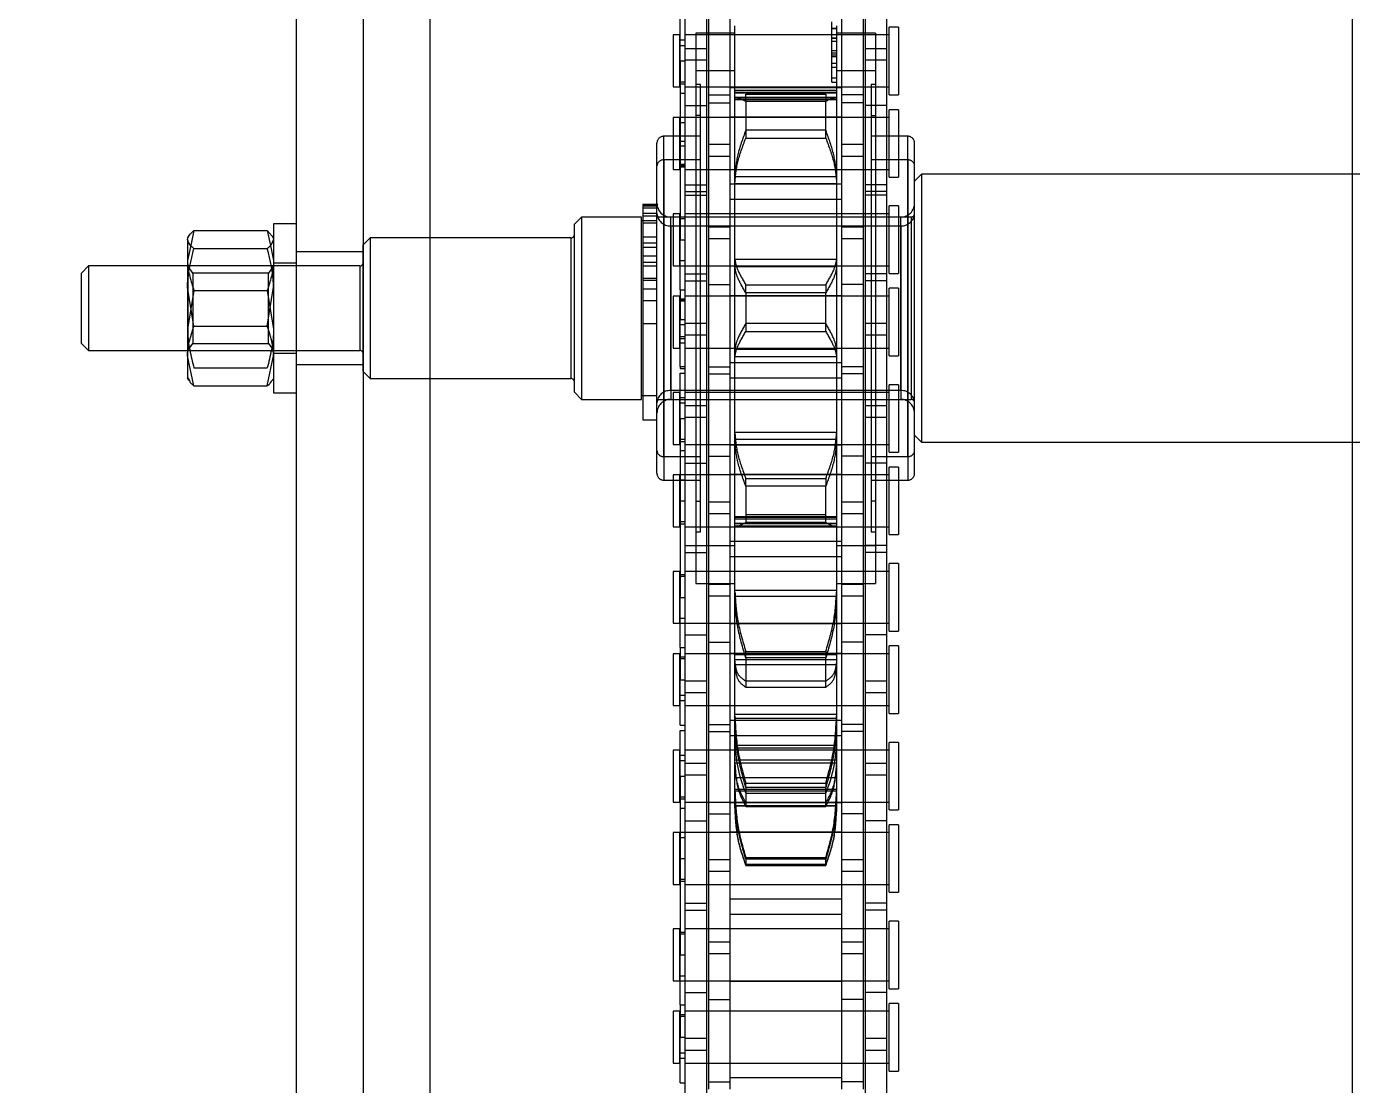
# Model space of a CAD drawing. Header units: metres. Extents: x 0 to 63075, y 0 to 44550.
# Drawn here: x 13938.2 to 14032.4, y 28544.3 to 28619.5 of the extents above; entities that cross this region are included whole.
import ezdxf

# ---------------------------------------------------------------- set-up
doc = ezdxf.new("R2010")
doc.units = ezdxf.units.M
doc.header["$LTSCALE"] = 75
doc.linetypes.add('HIDDEN2', pattern=[4.7625, 3.175, -1.5875])
for name, color, linetype in [('SDM', 7, 'Continuous'), ('SL1', 8, 'Continuous'), ('SL4', 4, 'Continuous'), ('ST1', 7, 'HIDDEN2')]:
    doc.layers.add(name, color=color, linetype=linetype)

# ---------------------------------------------------------------- blocks, each defined once
blk = doc.blocks.new('A$Ca548c4ee')
at = {"layer": 'SL1'}
for radius, start, end in [(1821.5, 111.633291, 68.366709), (1758, 110.233541, 69.766459), (1758, 110.234334, 69.765666), (1750, 110.330114, 69.669886)]:
    blk.add_arc((5942.121, 7584.469), radius, start, end, dxfattribs=at)
blk = doc.blocks.new('A$Ca53c419a')
at = {"layer": 'SL4'}
for p, q in [((4167.213, 511), (4166.713, 510.5)), ((4166.713, 510.5), (4166.713, 503.465)), ((4172.713, 510.5), (4166.713, 510.5)), ((4167.213, 511), (4172.213, 511)), ((4172.713, 510.5), (4172.213, 511)), ((4172.713, 503.465), (4172.713, 510.5)), ((4164.202, 503.018), (4166.325, 503.465)), ((4164.202, 503.018), (4164.202, 497.812)), ((4164.713, 503.465), (4164.588, 503.393)), ((4166.325, 503.465), (4164.713, 503.465)), ((4171.203, 503.465), (4166.325, 503.465)), ((4168.448, 503.018), (4171.203, 503.465)), ((4168.448, 503.018), (4168.448, 497.812)), ((4174.591, 503.465), (4171.203, 503.465)), ((4173.959, 503.018), (4173.959, 497.812)), ((4175.223, 503.018), (4174.176, 503.239)), ((4174.837, 503.393), (4174.713, 503.465)), ((4175.223, 503.018), (4175.223, 497.812)), ((4163.713, 497.365), (4163.713, 495.765)), ((4175.713, 497.365), (4163.713, 497.365)), ((4164.202, 497.812), (4166.325, 497.365)), ((4164.588, 497.437), (4164.713, 497.365)), ((4168.448, 497.812), (4171.203, 497.365)), ((4175.223, 497.812), (4174.176, 497.591)), ((4174.713, 497.365), (4174.837, 497.437)), ((4174.827, 497.457), (4175.223, 497.812)), ((4175.713, 495.765), (4175.713, 497.365)), ((4619.715, 495.765), (3669.713, 495.765)), ((3669.713, 486.24), (4459.475, 486.24)), ((3669.713, 420.765), (4338.528, 420.765)), ((4160.188, 420.765), (4160.188, 281.235)), ((4179.238, 281.235), (4179.238, 420.765))]:
    blk.add_line(p, q, dxfattribs=at)
for points, knots in [([(4164.202, 503.018), (4164.255, 503.088), (4164.383, 503.258), (4164.516, 503.306), (4164.593, 503.334)], [0, 0, 0, 0, 0.413936, 1, 1, 1, 1]), ([(4166.325, 503.465), (4166.375, 503.465), (4167.092, 503.458), (4167.795, 503.23), (4168.448, 503.018)], [0, 0, 0, 0, 0.070201, 1, 1, 1, 1]), ([(4171.203, 503.465), (4171.269, 503.465), (4172.199, 503.458), (4173.111, 503.23), (4173.959, 503.018)], [0, 0, 0, 0, 0.070201, 1, 1, 1, 1]), ([(4173.959, 503.018), (4174.012, 503.086), (4174.218, 503.348), (4174.432, 503.415), (4174.591, 503.465)], [0, 0, 0, 0, 0.257551, 1, 1, 1, 1]), ([(4174.591, 503.465), (4174.649, 503.458), (4174.863, 503.434), (4175.071, 503.194), (4175.223, 503.018)], [0, 0, 0, 0, 0.268634, 1, 1, 1, 1]), ([(4164.202, 497.812), (4164.255, 497.742), (4164.383, 497.572), (4164.516, 497.524), (4164.593, 497.496)], [0, 0, 0, 0, 0.413936, 1, 1, 1, 1]), ([(4166.325, 497.365), (4166.375, 497.365), (4167.092, 497.372), (4167.795, 497.6), (4168.448, 497.812)], [0, 0, 0, 0, 0.070201, 1, 1, 1, 1]), ([(4171.203, 497.365), (4171.269, 497.365), (4172.199, 497.372), (4173.111, 497.6), (4173.959, 497.812)], [0, 0, 0, 0, 0.070201, 1, 1, 1, 1]), ([(4173.959, 497.812), (4174.012, 497.744), (4174.218, 497.482), (4174.432, 497.415), (4174.591, 497.365)], [0, 0, 0, 0, 0.257551, 1, 1, 1, 1])]:
    blk.add_open_spline(points, degree=3, knots=knots, dxfattribs=at)
at = {"layer": 'ST1'}
for p, q in [((4164.593, 503.334), (4164.834, 503.465)), ((4165.466, 503.018), (4165.466, 497.812)), ((4166.713, 503.465), (4166.713, 503.44)), ((4166.713, 503.465), (4166.713, 491.25)), ((4172.713, 503.44), (4166.713, 503.44)), ((4166.713, 503.44), (4167.213, 503.089)), ((4172.213, 503.089), (4167.213, 503.089)), ((4167.213, 503.089), (4167.213, 497.715)), ((4170.977, 503.018), (4168.222, 503.465)), ((4170.977, 503.018), (4170.977, 497.812)), ((4172.213, 503.089), (4172.713, 503.44)), ((4172.213, 497.715), (4172.213, 503.089)), ((4172.713, 503.44), (4172.713, 503.465)), ((4172.713, 491.25), (4172.713, 503.465)), ((4174.176, 503.239), (4173.1, 503.465)), ((4166.513, 497.365), (4166.513, 495.765)), ((4167.213, 497.715), (4166.713, 497.365)), ((4167.213, 497.715), (4172.213, 497.715)), ((4170.977, 497.812), (4168.222, 497.365)), ((4172.713, 497.365), (4172.213, 497.715)), ((4172.913, 495.765), (4172.913, 497.365)), ((4174.176, 497.591), (4173.1, 497.365)), ((4165.713, 495.765), (4165.713, 491.003)), ((4173.713, 491.003), (4173.713, 495.765)), ((4669.713, 491.003), (3669.713, 491.003)), ((4165.213, 491), (4164.713, 490.5)), ((4174.713, 490.5), (4164.713, 490.5)), ((4164.713, 490.5), (4164.713, 476.25)), ((4165.213, 491), (4174.213, 491)), ((4172.671, 491.25), (4166.754, 491.25)), ((4174.713, 490.5), (4174.213, 491)), ((4174.713, 476.25), (4174.713, 490.5)), ((3669.713, 486.24), (4459.475, 486.24)), ((4163.738, 476), (4163.238, 475.5)), ((4176.188, 475.5), (4163.238, 475.5)), ((4163.238, 475.5), (4163.238, 471.245)), ((4163.738, 476), (4175.688, 476)), ((4174.676, 476.25), (4164.713, 476.25)), ((4176.188, 475.5), (4175.688, 476)), ((4176.188, 471.245), (4176.188, 475.5)), ((4177.074, 471.145), (4161.787, 471.145)), ((4161.787, 471.145), (4161.787, 470.145)), ((4163.238, 471.245), (4175.296, 471.245)), ((4163.513, 471.245), (4163.513, 470.145)), ((4163.513, 471.145), (4163.513, 470.145)), ((4168.62, 471.145), (4168.62, 470.145)), ((4170.257, 471.145), (4170.257, 470.145)), ((4171.082, 471.145), (4171.082, 470.145)), ((4171.716, 471.145), (4171.716, 470.145)), ((4171.84, 471.145), (4171.84, 470.145)), ((4172.711, 471.145), (4172.711, 470.145)), ((4172.989, 471.145), (4172.989, 470.145)), ((4173.416, 470.145), (4173.416, 471.145)), ((4174.044, 471.145), (4174.044, 470.145)), ((4174.355, 471.145), (4174.355, 470.145)), ((4174.787, 471.145), (4174.787, 470.145)), ((4175.296, 471.245), (4176.188, 471.245)), ((4175.744, 470.145), (4175.744, 471.145)), ((4175.913, 470.145), (4175.913, 471.245)), ((4175.913, 470.145), (4175.913, 471.145)), ((4176.271, 471.145), (4176.271, 470.145)), ((4176.46, 471.145), (4176.46, 470.145)), ((4176.463, 471.145), (4176.463, 470.145)), ((4176.849, 471.145), (4176.849, 470.145)), ((4176.983, 471.145), (4176.983, 470.145)), ((4177.042, 470.145), (4177.042, 471.145)), ((4177.074, 470.145), (4177.074, 471.145)), ((4157.986, 470.145), (4179.825, 470.145)), ((4163.238, 470.145), (4163.238, 452.105)), ((4176.188, 452.105), (4176.188, 470.145)), ((4179.825, 470.145), (4181.439, 470.145)), ((4119.772, 469), (4116.082, 469)), ((4116.082, 469), (4116.082, 468.526)), ((4119.772, 468.526), (4119.772, 469)), ((4125.62, 469), (4121.93, 469)), ((4121.93, 469), (4121.93, 468.526)), ((4125.62, 468.526), (4125.62, 469)), ((4132.472, 469), (4128.782, 469)), ((4128.782, 469), (4128.782, 468.526)), ((4132.472, 468.526), (4132.472, 469)), ((4138.32, 469), (4134.63, 469)), ((4134.63, 469), (4134.63, 468.526)), ((4138.32, 468.526), (4138.32, 469)), ((4145.172, 469), (4141.482, 469)), ((4141.482, 469), (4141.482, 468.526)), ((4145.172, 468.526), (4145.172, 469)), ((4151.02, 469), (4147.33, 469)), ((4147.33, 469), (4147.33, 468.526)), ((4151.02, 468.526), (4151.02, 469)), ((4157.872, 469), (4154.182, 469)), ((4154.182, 469), (4154.182, 468.526)), ((4180.247, 469.656), (4157.498, 469.656)), ((4157.498, 469.656), (4157.498, 467.056)), ((4157.872, 468.526), (4157.872, 469)), ((4159.178, 469.656), (4159.178, 467.056)), ((4159.178, 469.656), (4181.927, 469.656)), ((4163.72, 469), (4160.03, 469)), ((4160.03, 469), (4160.03, 468.526)), ((4163.238, 469.168), (4163.238, 452.832)), ((4175.561, 469.168), (4163.243, 469.168)), ((4163.72, 468.526), (4163.72, 469)), ((4163.864, 452.832), (4163.864, 469.168)), ((4163.864, 469.168), (4176.182, 469.168)), ((4166.884, 469), (4166.882, 469)), ((4166.882, 469), (4166.882, 468.526)), ((4170.572, 469), (4166.884, 469)), ((4170.572, 468.526), (4170.572, 469)), ((4176.42, 469), (4172.73, 469)), ((4172.73, 469), (4172.73, 468.526)), ((4175.561, 469.168), (4175.561, 452.832)), ((4176.188, 452.832), (4176.188, 469.168)), ((4176.42, 468.526), (4176.42, 469)), ((4179.569, 469), (4179.566, 469)), ((4179.566, 469), (4179.566, 468.526)), ((4183.256, 469), (4179.569, 469)), ((4180.247, 467.056), (4180.247, 469.656)), ((4181.928, 467.056), (4181.928, 469.656)), ((4183.256, 468.526), (4183.256, 469)), ((4189.12, 469), (4185.43, 469)), ((4185.43, 469), (4185.43, 468.526)), ((4189.12, 468.526), (4189.12, 469)), ((4116.995, 468.157), (4107.9, 468.157)), ((4114.696, 468.489), (4114.696, 468.157)), ((4114.696, 468.489), (4117.927, 468.489)), ((4116.082, 468.526), (4119.772, 468.526)), ((4116.082, 468.157), (4116.082, 466.637)), ((4116.082, 468.157), (4116.082, 453.659)), ((4116.451, 468.526), (4116.451, 468.157)), ((4116.82, 468.489), (4116.82, 468.157)), ((4117.855, 468.157), (4116.995, 468.157)), ((4116.995, 466.637), (4116.995, 468.157)), ((4126.95, 468.157), (4117.855, 468.157)), ((4117.855, 468.157), (4117.855, 466.637)), ((4117.927, 468.489), (4117.927, 468.157)), ((4120.223, 468.489), (4117.927, 468.489)), ((4119.403, 468.157), (4119.403, 468.526)), ((4119.546, 468.489), (4119.546, 468.157)), ((4119.772, 466.637), (4119.772, 468.157)), ((4119.772, 453.659), (4119.772, 468.157)), ((4120.223, 468.489), (4123.775, 468.489)), ((4120.223, 468.489), (4120.223, 468.157)), ((4121.102, 468.157), (4121.102, 466.637)), ((4121.93, 468.526), (4125.62, 468.526)), ((4121.93, 468.489), (4121.93, 466.637)), ((4121.93, 468.157), (4121.93, 453.659)), ((4122.299, 468.526), (4122.299, 468.157)), ((4123.775, 468.489), (4123.775, 468.157)), ((4136.475, 468.489), (4123.775, 468.489)), ((4125.251, 468.157), (4125.251, 468.526)), ((4125.394, 468.489), (4125.394, 468.157)), ((4125.62, 466.637), (4125.62, 468.157)), ((4125.62, 453.659), (4125.62, 468.157)), ((4126.95, 468.157), (4126.95, 466.637)), ((4133.3, 468.157), (4126.95, 468.157)), ((4127.452, 468.157), (4127.452, 466.637)), ((4128.782, 468.526), (4132.472, 468.526)), ((4128.782, 468.157), (4128.782, 466.637)), ((4128.782, 468.157), (4128.782, 453.659)), ((4129.008, 468.489), (4129.008, 468.157)), ((4129.151, 468.526), (4129.151, 468.157)), ((4130.627, 468.489), (4130.627, 468.157)), ((4132.103, 468.157), (4132.103, 468.526)), ((4132.472, 466.637), (4132.472, 468.489)), ((4132.472, 453.659), (4132.472, 468.157)), ((4133.3, 468.157), (4133.3, 466.637)), ((4142.395, 468.157), (4133.3, 468.157)), ((4134.179, 468.157), (4134.179, 468.489)), ((4134.63, 468.526), (4138.32, 468.526)), ((4134.63, 468.157), (4134.63, 466.637)), ((4134.63, 468.157), (4134.63, 453.659)), ((4134.856, 468.489), (4134.856, 468.157)), ((4134.999, 468.526), (4134.999, 468.157)), ((4136.475, 468.489), (4136.475, 468.157)), ((4136.475, 468.489), (4139.706, 468.489)), ((4136.547, 466.637), (4136.547, 468.157)), ((4137.407, 468.157), (4137.407, 466.637)), ((4137.582, 468.489), (4137.582, 468.157)), ((4137.951, 468.157), (4137.951, 468.526)), ((4138.32, 466.637), (4138.32, 468.157)), ((4138.32, 453.659), (4138.32, 468.157)), ((4139.706, 468.489), (4139.706, 468.157)), ((4140.096, 468.489), (4140.096, 468.157)), ((4140.096, 468.489), (4143.327, 468.489)), ((4141.482, 468.526), (4145.172, 468.526)), ((4141.482, 468.157), (4141.482, 466.637)), ((4141.482, 468.157), (4141.482, 453.659)), ((4141.851, 468.526), (4141.851, 468.157)), ((4142.22, 468.489), (4142.22, 468.157)), ((4143.255, 468.157), (4142.395, 468.157)), ((4142.395, 466.637), (4142.395, 468.157)), ((4152.35, 468.157), (4143.255, 468.157)), ((4143.255, 468.157), (4143.255, 466.637)), ((4143.327, 468.489), (4143.327, 468.157)), ((4145.623, 468.489), (4143.327, 468.489)), ((4144.803, 468.157), (4144.803, 468.526)), ((4144.946, 468.489), (4144.946, 468.157)), ((4145.172, 466.637), (4145.172, 468.157)), ((4145.172, 453.659), (4145.172, 468.157)), ((4145.623, 468.489), (4149.175, 468.489)), ((4145.623, 468.489), (4145.623, 468.157)), ((4146.502, 468.157), (4146.502, 466.637)), ((4147.33, 468.526), (4151.02, 468.526)), ((4147.33, 468.489), (4147.33, 466.637)), ((4147.33, 468.157), (4147.33, 453.659)), ((4147.699, 468.526), (4147.699, 468.157)), ((4149.175, 468.489), (4149.175, 468.157)), ((4161.875, 468.489), (4149.175, 468.489)), ((4150.651, 468.157), (4150.651, 468.526)), ((4150.794, 468.489), (4150.794, 468.157)), ((4151.02, 466.637), (4151.02, 468.157)), ((4151.02, 453.659), (4151.02, 468.157)), ((4152.35, 468.157), (4152.35, 466.637)), ((4158.7, 468.157), (4152.35, 468.157)), ((4152.852, 468.157), (4152.852, 466.637)), ((4154.182, 468.526), (4157.872, 468.526)), ((4154.182, 468.157), (4154.182, 466.637)), ((4154.182, 468.157), (4154.182, 453.659)), ((4154.408, 468.489), (4154.408, 468.157)), ((4154.551, 468.526), (4154.551, 468.157)), ((4156.027, 468.489), (4156.027, 468.157)), ((4157.503, 468.157), (4157.503, 468.526)), ((4157.872, 466.637), (4157.872, 468.489)), ((4157.872, 453.659), (4157.872, 468.157)), ((4158.7, 468.157), (4158.7, 466.637)), ((4167.795, 468.157), (4158.7, 468.157)), ((4159.579, 468.157), (4159.579, 468.489)), ((4160.03, 468.526), (4163.72, 468.526)), ((4160.03, 468.157), (4160.03, 466.637)), ((4160.03, 468.157), (4160.03, 453.659)), ((4160.256, 468.489), (4160.256, 468.157)), ((4160.399, 468.526), (4160.399, 468.157)), ((4161.875, 468.489), (4161.875, 468.157)), ((4161.875, 468.489), (4165.106, 468.489)), ((4161.947, 466.637), (4161.947, 468.157)), ((4162.807, 468.157), (4162.807, 466.637)), ((4162.982, 468.489), (4162.982, 468.157)), ((4163.351, 468.157), (4163.351, 468.526)), ((4163.72, 466.637), (4163.72, 468.157)), ((4163.72, 453.659), (4163.72, 468.157)), ((4165.106, 468.489), (4165.106, 468.157)), ((4165.427, 468.489), (4165.427, 468.157)), ((4165.572, 468.489), (4165.427, 468.489)), ((4165.572, 468.489), (4165.572, 468.157)), ((4165.572, 468.489), (4168.901, 468.489)), ((4166.882, 468.526), (4170.572, 468.526)), ((4166.882, 468.157), (4166.882, 466.637)), ((4166.882, 468.157), (4166.882, 453.659)), ((4167.251, 468.526), (4167.251, 468.157)), ((4167.549, 468.489), (4167.549, 468.157)), ((4167.693, 468.489), (4167.693, 468.157)), ((4168.655, 468.157), (4167.795, 468.157)), ((4167.795, 466.637), (4167.795, 468.157)), ((4168.553, 468.489), (4168.553, 468.157)), ((4177.75, 468.157), (4168.655, 468.157)), ((4168.655, 468.157), (4168.655, 466.637)), ((4168.901, 468.489), (4168.901, 468.157)), ((4171.023, 468.489), (4168.901, 468.489)), ((4170.203, 468.157), (4170.203, 468.526)), ((4170.3, 468.489), (4170.3, 468.157)), ((4170.387, 468.489), (4170.387, 468.157)), ((4170.572, 466.637), (4170.572, 468.157)), ((4170.572, 453.659), (4170.572, 468.157)), ((4171.023, 468.489), (4174.575, 468.489)), ((4171.023, 468.489), (4171.023, 468.157)), ((4171.653, 468.157), (4171.653, 466.637)), ((4172.143, 468.157), (4172.143, 466.637)), ((4172.73, 468.526), (4176.42, 468.526)), ((4172.73, 468.489), (4172.73, 466.637)), ((4172.73, 468.157), (4172.73, 453.659)), ((4173.099, 468.526), (4173.099, 468.157)), ((4174.575, 468.489), (4174.575, 468.157)), ((4187.275, 468.489), (4174.575, 468.489)), ((4176.051, 468.157), (4176.051, 468.526)), ((4176.194, 468.489), (4176.194, 468.157)), ((4176.42, 466.637), (4176.42, 468.157)), ((4176.42, 453.659), (4176.42, 468.157)), ((4177.75, 468.157), (4177.75, 466.637)), ((4184.1, 468.157), (4177.75, 468.157)), ((4177.995, 468.157), (4177.995, 466.637)), ((4178.485, 468.157), (4178.485, 466.637)), ((4179.566, 468.526), (4183.256, 468.526)), ((4179.566, 468.157), (4179.566, 466.637)), ((4179.566, 468.157), (4179.566, 453.659)), ((4179.751, 468.489), (4179.751, 468.157)), ((4179.838, 468.489), (4179.838, 468.157)), ((4179.935, 468.526), (4179.935, 468.157)), ((4181.237, 468.489), (4181.237, 468.157)), ((4181.585, 468.489), (4181.585, 468.157)), ((4182.887, 468.157), (4182.887, 468.526)), ((4183.256, 466.637), (4183.256, 468.489)), ((4183.256, 453.659), (4183.256, 468.157)), ((4184.1, 468.157), (4184.1, 466.637)), ((4193.195, 468.157), (4184.1, 468.157)), ((4184.963, 468.157), (4184.963, 468.489)), ((4185.43, 468.526), (4189.12, 468.526)), ((4185.43, 468.157), (4185.43, 466.637)), ((4185.43, 468.157), (4185.43, 453.659)), ((4185.656, 468.489), (4185.656, 468.157)), ((4185.799, 468.526), (4185.799, 468.157)), ((4187.275, 468.489), (4187.275, 468.157)), ((4187.275, 468.489), (4190.506, 468.489)), ((4187.331, 466.637), (4187.331, 468.157)), ((4188.17, 468.157), (4188.17, 466.637)), ((4188.382, 468.489), (4188.382, 468.157)), ((4188.751, 468.157), (4188.751, 468.526)), ((4189.12, 466.637), (4189.12, 468.157)), ((4189.12, 453.659), (4189.12, 468.157)), ((4186.567, 467.375), (4150.169, 467.375)), ((4150.169, 467.375), (4150.169, 464.605)), ((4152.858, 467.375), (4152.858, 464.605)), ((4153.833, 467.375), (4153.833, 467.056)), ((4153.833, 467.056), (4183.407, 467.056)), ((4156.018, 467.375), (4156.018, 467.056)), ((4183.407, 467.056), (4183.407, 467.375)), ((4183.407, 467.056), (4185.592, 467.056)), ((4185.592, 467.056), (4185.592, 467.375)), ((4186.567, 464.605), (4186.567, 467.375)), ((4189.257, 467.375), (4186.567, 467.375)), ((4189.257, 464.605), (4189.257, 467.375)), ((4116.995, 466.637), (4107.9, 466.637)), ((4120.6, 466.485), (4114.25, 466.485)), ((4114.752, 466.485), (4114.752, 464.965)), ((4116.082, 466.485), (4116.082, 464.965)), ((4117.855, 466.637), (4116.995, 466.637)), ((4126.95, 466.637), (4117.855, 466.637)), ((4119.772, 464.965), (4119.772, 466.485)), ((4120.6, 466.485), (4120.6, 464.965)), ((4129.695, 466.485), (4120.6, 466.485)), ((4121.93, 466.485), (4121.93, 464.965)), ((4123.847, 464.965), (4123.847, 466.485)), ((4124.707, 466.485), (4124.707, 464.965)), ((4125.62, 464.965), (4125.62, 466.485)), ((4133.3, 466.637), (4126.95, 466.637)), ((4128.782, 466.485), (4128.782, 464.965)), ((4130.555, 466.485), (4129.695, 466.485)), ((4129.695, 464.965), (4129.695, 466.485)), ((4139.65, 466.485), (4130.555, 466.485)), ((4130.555, 466.485), (4130.555, 464.965)), ((4132.472, 464.965), (4132.472, 466.485)), ((4142.395, 466.637), (4133.3, 466.637)), ((4133.802, 466.485), (4133.802, 464.965)), ((4134.63, 466.485), (4134.63, 464.965)), ((4138.32, 464.965), (4138.32, 466.485)), ((4139.65, 466.485), (4139.65, 464.965)), ((4146, 466.485), (4139.65, 466.485)), ((4140.152, 466.485), (4140.152, 464.965)), ((4141.482, 466.485), (4141.482, 464.965)), ((4143.255, 466.637), (4142.395, 466.637)), ((4152.35, 466.637), (4143.255, 466.637)), ((4145.172, 464.965), (4145.172, 466.485)), ((4146, 466.485), (4146, 464.965)), ((4155.095, 466.485), (4146, 466.485)), ((4147.33, 466.485), (4147.33, 464.965)), ((4149.247, 464.965), (4149.247, 466.485)), ((4150.107, 466.485), (4150.107, 464.965)), ((4151.02, 464.965), (4151.02, 466.485)), ((4158.7, 466.637), (4152.35, 466.637)), ((4154.182, 466.485), (4154.182, 464.965)), ((4155.955, 466.485), (4155.095, 466.485)), ((4155.095, 464.965), (4155.095, 466.485)), ((4165.05, 466.485), (4155.955, 466.485)), ((4155.955, 466.485), (4155.955, 464.965)), ((4157.872, 464.965), (4157.872, 466.485)), ((4167.795, 466.637), (4158.7, 466.637)), ((4159.202, 466.485), (4159.202, 464.965)), ((4160.03, 466.485), (4160.03, 464.965)), ((4163.72, 464.965), (4163.72, 466.485)), ((4165.05, 466.485), (4165.05, 464.965)), ((4171.4, 466.485), (4165.05, 466.485)), ((4165.552, 466.485), (4165.552, 464.965)), ((4166.882, 466.485), (4166.882, 464.965)), ((4168.655, 466.637), (4167.795, 466.637)), ((4177.75, 466.637), (4168.655, 466.637)), ((4170.572, 464.965), (4170.572, 466.485)), ((4171.4, 466.485), (4171.4, 464.965)), ((4180.495, 466.485), (4171.4, 466.485)), ((4172.73, 466.485), (4172.73, 464.965)), ((4174.647, 464.965), (4174.647, 466.485)), ((4175.491, 466.485), (4175.491, 464.965)), ((4176.42, 464.965), (4176.42, 466.485)), ((4184.1, 466.637), (4177.75, 466.637)), ((4179.566, 466.485), (4179.566, 464.965)), ((4181.355, 466.485), (4180.495, 466.485)), ((4180.495, 464.965), (4180.495, 466.485)), ((4190.45, 466.485), (4181.355, 466.485)), ((4181.355, 466.485), (4181.355, 464.965)), ((4183.256, 464.965), (4183.256, 466.485)), ((4193.195, 466.637), (4184.1, 466.637)), ((4184.289, 466.485), (4184.289, 464.965)), ((4184.873, 466.485), (4184.873, 464.965)), ((4185.43, 466.485), (4185.43, 464.965)), ((4189.12, 464.965), (4189.12, 466.485)), ((4120.6, 464.965), (4114.25, 464.965)), ((4115.035, 457.035), (4115.035, 464.965)), ((4116.082, 464.965), (4116.082, 457.035)), ((4119.772, 457.035), (4119.772, 464.965)), ((4119.815, 464.965), (4119.815, 457.035)), ((4129.695, 464.965), (4120.6, 464.965)), ((4121.887, 457.035), (4121.887, 464.965)), ((4121.93, 464.965), (4121.93, 457.035)), ((4125.62, 457.035), (4125.62, 464.965)), ((4126.667, 464.965), (4126.667, 457.035)), ((4127.735, 457.035), (4127.735, 464.965)), ((4128.782, 464.965), (4128.782, 457.035)), ((4130.555, 464.965), (4129.695, 464.965)), ((4139.65, 464.965), (4130.555, 464.965)), ((4132.472, 457.035), (4132.472, 464.965)), ((4132.515, 464.965), (4132.515, 457.035)), ((4134.214, 464.605), (4135.268, 464.605)), ((4134.334, 457.395), (4134.334, 464.605)), ((4134.377, 457.395), (4134.377, 464.605)), ((4134.587, 457.035), (4134.587, 464.965)), ((4134.63, 464.965), (4134.63, 457.035)), ((4135.268, 464.605), (4135.397, 464.605)), ((4135.397, 457.395), (4135.397, 464.605)), ((4135.397, 464.605), (4137.307, 464.605)), ((4135.532, 457.395), (4135.532, 464.605)), ((4136.355, 457.395), (4136.355, 464.605)), ((4137.307, 464.605), (4140.433, 464.605)), ((4137.403, 457.395), (4137.403, 464.605)), ((4137.619, 457.395), (4137.619, 464.605)), ((4138.32, 457.035), (4138.32, 464.965)), ((4138.471, 457.395), (4138.471, 464.605)), ((4138.652, 457.395), (4138.652, 464.605)), ((4139.367, 464.965), (4139.367, 457.035)), ((4146, 464.965), (4139.65, 464.965)), ((4140.433, 464.605), (4140.557, 464.605)), ((4140.435, 457.035), (4140.435, 464.965)), ((4140.557, 457.395), (4140.557, 464.605)), ((4140.557, 464.605), (4144.309, 464.605)), ((4140.852, 457.395), (4140.852, 464.605)), ((4141.482, 464.965), (4141.482, 457.035)), ((4144.309, 464.605), (4149.129, 464.605)), ((4144.369, 457.395), (4144.369, 464.605)), ((4144.732, 457.395), (4144.732, 464.605)), ((4144.746, 457.395), (4144.746, 464.605)), ((4145.087, 457.395), (4145.087, 464.605)), ((4145.172, 457.035), (4145.172, 464.965)), ((4145.215, 464.965), (4145.215, 457.035)), ((4155.095, 464.965), (4146, 464.965)), ((4147.287, 457.035), (4147.287, 464.965)), ((4147.33, 464.965), (4147.33, 457.035)), ((4149.129, 464.605), (4149.232, 464.605)), ((4149.232, 457.395), (4149.232, 464.605)), ((4149.232, 464.605), (4154.375, 464.605)), ((4149.654, 457.395), (4149.654, 464.605)), ((4151.02, 457.035), (4151.02, 464.965)), ((4152.067, 464.965), (4152.067, 457.035)), ((4153.135, 457.035), (4153.135, 464.965)), ((4154.182, 464.965), (4154.182, 457.035)), ((4154.246, 464.608), (4154.246, 457.393)), ((4154.375, 464.605), (4160.307, 464.605)), ((4154.392, 457.395), (4154.392, 464.605)), ((4154.423, 457.395), (4154.423, 464.605)), ((4154.74, 464.608), (4154.74, 457.393)), ((4154.857, 457.395), (4154.857, 464.605)), ((4154.882, 457.395), (4154.882, 464.605)), ((4155.955, 464.965), (4155.095, 464.965)), ((4165.05, 464.965), (4155.955, 464.965)), ((4157.872, 457.035), (4157.872, 464.965)), ((4157.915, 464.965), (4157.915, 457.035)), ((4159.987, 457.035), (4159.987, 464.965)), ((4160.03, 464.965), (4160.03, 457.035)), ((4160.307, 464.605), (4160.378, 464.605)), ((4160.378, 457.395), (4160.378, 464.605)), ((4160.378, 464.605), (4166.263, 464.605)), ((4160.875, 457.395), (4160.875, 464.605)), ((4163.72, 457.035), (4163.72, 464.965)), ((4164.767, 464.965), (4164.767, 457.035)), ((4171.4, 464.965), (4165.05, 464.965)), ((4165.835, 457.035), (4165.835, 464.965)), ((4166.263, 457.395), (4166.263, 464.605)), ((4166.263, 464.605), (4166.291, 464.605)), ((4166.291, 464.605), (4172.621, 464.605)), ((4166.775, 457.395), (4166.775, 464.605)), ((4166.882, 464.965), (4166.882, 457.035)), ((4170.572, 457.035), (4170.572, 464.965)), ((4170.615, 464.965), (4170.615, 457.035)), ((4180.495, 464.965), (4171.4, 464.965)), ((4172.621, 464.605), (4172.65, 464.605)), ((4172.65, 457.395), (4172.65, 464.605)), ((4172.65, 464.605), (4178.55, 464.605)), ((4172.687, 457.035), (4172.687, 464.965)), ((4172.73, 464.965), (4172.73, 457.035)), ((4173.162, 457.395), (4173.162, 464.605)), ((4176.42, 457.035), (4176.42, 464.965)), ((4177.451, 464.965), (4177.451, 457.035)), ((4178.535, 457.035), (4178.535, 464.965)), ((4178.55, 457.395), (4178.55, 464.605)), ((4178.55, 464.605), (4178.619, 464.605)), ((4178.619, 464.605), (4184.583, 464.605)), ((4179.047, 457.395), (4179.047, 464.605)), ((4179.566, 464.965), (4179.566, 457.035)), ((4181.355, 464.965), (4180.495, 464.965)), ((4190.45, 464.965), (4181.355, 464.965)), ((4183.256, 457.035), (4183.256, 464.965)), ((4183.315, 464.965), (4183.315, 457.035)), ((4184.543, 464.605), (4184.543, 457.395)), ((4184.568, 457.395), (4184.568, 464.605)), ((4184.583, 464.605), (4189.771, 464.605)), ((4184.685, 457.393), (4184.685, 464.608)), ((4185.002, 464.605), (4185.002, 457.395)), ((4185.033, 457.395), (4185.033, 464.605)), ((4185.179, 457.393), (4185.179, 464.608)), ((4185.371, 457.035), (4185.371, 464.965)), ((4185.43, 464.965), (4185.43, 457.035)), ((4189.12, 457.035), (4189.12, 464.965)), ((4130.582, 463.843), (4130.125, 463.843)), ((4130.125, 463.843), (4130.125, 458.157)), ((4130.206, 458.157), (4130.206, 463.843)), ((4130.582, 458.157), (4130.582, 463.843)), ((4130.582, 463.843), (4130.702, 463.843)), ((4130.702, 463.843), (4130.702, 458.157)), ((4135.677, 463.843), (4134.323, 463.843)), ((4134.323, 463.843), (4134.323, 458.157)), ((4134.595, 458.157), (4134.595, 463.843)), ((4135.269, 463.843), (4135.269, 458.157)), ((4135.677, 458.157), (4135.677, 463.843)), ((4135.677, 463.843), (4135.984, 463.843)), ((4135.984, 463.843), (4135.984, 458.157)), ((4144.878, 463.843), (4142.79, 463.843)), ((4142.79, 463.843), (4142.79, 458.157)), ((4143.22, 458.157), (4143.22, 463.843)), ((4144.878, 458.157), (4144.878, 463.843)), ((4144.878, 463.843), (4145.334, 463.843)), ((4145.334, 463.843), (4145.334, 458.157)), ((4157.074, 463.843), (4154.504, 463.843)), ((4154.504, 463.843), (4154.504, 458.157)), ((4155.04, 458.157), (4155.04, 463.843)), ((4157.074, 458.157), (4157.074, 463.843)), ((4157.074, 463.843), (4157.624, 463.843)), ((4157.624, 463.843), (4157.624, 458.157)), ((4170.795, 463.843), (4168.052, 463.843)), ((4168.052, 463.843), (4168.052, 458.157)), ((4168.63, 458.157), (4168.63, 463.843)), ((4170.795, 458.157), (4170.795, 463.843)), ((4170.795, 463.843), (4171.373, 463.843)), ((4171.373, 463.843), (4171.373, 458.157)), ((4184.385, 463.843), (4181.801, 463.843)), ((4181.801, 463.843), (4181.801, 458.157)), ((4182.351, 458.157), (4182.351, 463.843)), ((4184.385, 458.157), (4184.385, 463.843)), ((4184.385, 463.843), (4184.921, 463.843)), ((4184.921, 463.843), (4184.921, 458.157)), ((4130.125, 458.157), (4130.582, 458.157)), ((4130.702, 458.157), (4130.582, 458.157)), ((4134.323, 458.157), (4135.677, 458.157)), ((4135.984, 458.157), (4135.677, 458.157)), ((4142.79, 458.157), (4144.878, 458.157)), ((4145.334, 458.157), (4144.878, 458.157)), ((4154.504, 458.157), (4157.074, 458.157)), ((4157.624, 458.157), (4157.074, 458.157)), ((4168.052, 458.157), (4170.795, 458.157)), ((4171.373, 458.157), (4170.795, 458.157)), ((4181.801, 458.157), (4184.385, 458.157)), ((4184.921, 458.157), (4184.385, 458.157)), ((4185.766, 457.73), (4186.839, 457.73)), ((4185.766, 457.73), (4185.766, 457.395)), ((4186.067, 457.73), (4186.067, 457.395)), ((4186.839, 457.73), (4187.112, 457.73)), ((4186.839, 457.73), (4186.839, 457.395)), ((4187.112, 457.73), (4189.16, 457.73)), ((4187.112, 457.73), (4187.112, 457.395)), ((4187.585, 457.73), (4187.585, 457.395)), ((4187.714, 457.73), (4187.714, 457.395)), ((4187.856, 457.73), (4187.856, 457.395)), ((4188.015, 457.73), (4188.015, 457.395)), ((4188.686, 457.73), (4188.686, 457.395)), ((4188.888, 457.73), (4188.888, 457.395)), ((4188.919, 457.73), (4188.919, 457.395)), ((4189.16, 457.73), (4189.16, 457.395)), ((4189.16, 457.73), (4190.052, 457.73)), ((4189.583, 457.73), (4189.583, 457.395)), ((4189.608, 457.73), (4189.608, 457.395)), ((4120.6, 457.035), (4114.25, 457.035)), ((4114.752, 455.515), (4114.752, 457.035)), ((4116.082, 457.035), (4116.082, 455.515)), ((4119.772, 455.515), (4119.772, 457.035)), ((4120.6, 455.515), (4120.6, 457.035)), ((4129.695, 457.035), (4120.6, 457.035)), ((4121.93, 457.035), (4121.93, 455.515)), ((4123.847, 455.515), (4123.847, 457.035)), ((4124.707, 457.035), (4124.707, 455.515)), ((4125.62, 455.515), (4125.62, 457.035)), ((4128.782, 457.035), (4128.782, 455.515)), ((4130.555, 457.035), (4129.695, 457.035)), ((4129.695, 455.515), (4129.695, 457.035)), ((4139.65, 457.035), (4130.555, 457.035)), ((4130.555, 457.035), (4130.555, 455.515)), ((4132.472, 455.515), (4132.472, 457.035)), ((4133.802, 455.515), (4133.802, 457.035)), ((4135.268, 457.395), (4134.214, 457.395)), ((4134.63, 457.035), (4134.63, 455.515)), ((4135.397, 457.395), (4135.268, 457.395)), ((4137.307, 457.395), (4135.397, 457.395)), ((4140.433, 457.395), (4137.307, 457.395)), ((4138.32, 455.515), (4138.32, 457.035)), ((4139.65, 455.515), (4139.65, 457.035)), ((4146, 457.035), (4139.65, 457.035)), ((4140.152, 455.515), (4140.152, 457.035)), ((4140.557, 457.395), (4140.433, 457.395)), ((4144.309, 457.395), (4140.557, 457.395)), ((4141.482, 457.035), (4141.482, 455.515)), ((4149.129, 457.395), (4144.309, 457.395)), ((4145.172, 455.515), (4145.172, 457.035)), ((4146, 455.515), (4146, 457.035)), ((4155.095, 457.035), (4146, 457.035)), ((4147.33, 457.035), (4147.33, 455.515)), ((4149.232, 457.395), (4149.129, 457.395)), ((4154.375, 457.395), (4149.232, 457.395)), ((4149.247, 455.515), (4149.247, 457.035)), ((4150.107, 457.035), (4150.107, 455.515)), ((4150.169, 457.395), (4150.169, 454.625)), ((4151.02, 455.515), (4151.02, 457.035)), ((4152.858, 457.395), (4152.858, 454.625)), ((4154.182, 457.035), (4154.182, 455.515)), ((4160.307, 457.395), (4154.375, 457.395)), ((4155.955, 457.035), (4155.095, 457.035)), ((4155.095, 455.515), (4155.095, 457.035)), ((4165.05, 457.035), (4155.955, 457.035)), ((4155.955, 457.035), (4155.955, 455.515)), ((4157.872, 455.515), (4157.872, 457.035)), ((4159.202, 455.515), (4159.202, 457.035)), ((4160.03, 457.035), (4160.03, 455.515)), ((4160.378, 457.395), (4160.307, 457.395)), ((4166.263, 457.395), (4160.378, 457.395)), ((4163.72, 455.515), (4163.72, 457.035)), ((4165.05, 455.515), (4165.05, 457.035)), ((4171.4, 457.035), (4165.05, 457.035)), ((4165.552, 455.515), (4165.552, 457.035)), ((4166.291, 457.395), (4166.263, 457.395)), ((4172.621, 457.395), (4166.291, 457.395)), ((4166.882, 457.035), (4166.882, 455.515)), ((4170.572, 455.515), (4170.572, 457.035)), ((4171.4, 455.515), (4171.4, 457.035)), ((4180.495, 457.035), (4171.4, 457.035)), ((4172.65, 457.395), (4172.621, 457.395)), ((4178.55, 457.395), (4172.65, 457.395)), ((4172.73, 457.035), (4172.73, 455.515)), ((4174.647, 455.515), (4174.647, 457.035)), ((4175.491, 457.035), (4175.491, 455.515)), ((4176.42, 455.515), (4176.42, 457.035)), ((4178.619, 457.395), (4178.55, 457.395)), ((4184.583, 457.395), (4178.619, 457.395)), ((4179.566, 457.035), (4179.566, 455.515)), ((4181.355, 457.035), (4180.495, 457.035)), ((4180.495, 455.515), (4180.495, 457.035)), ((4190.45, 457.035), (4181.355, 457.035)), ((4181.355, 457.035), (4181.355, 455.515)), ((4183.256, 455.515), (4183.256, 457.035)), ((4184.289, 455.515), (4184.289, 457.035)), ((4189.771, 457.395), (4184.583, 457.395)), ((4184.873, 455.515), (4184.873, 457.035)), ((4185.43, 457.035), (4185.43, 455.515)), ((4186.567, 454.625), (4186.567, 457.395)), ((4189.12, 455.515), (4189.12, 457.035)), ((4189.257, 454.625), (4189.257, 457.395)), ((4116.995, 455.363), (4107.9, 455.363)), ((4120.6, 455.515), (4114.25, 455.515)), ((4116.082, 455.363), (4116.082, 453.843)), ((4117.855, 455.363), (4116.995, 455.363)), ((4116.995, 453.843), (4116.995, 455.363)), ((4126.95, 455.363), (4117.855, 455.363)), ((4117.855, 455.363), (4117.855, 453.843)), ((4119.772, 453.843), (4119.772, 455.363)), ((4129.695, 455.515), (4120.6, 455.515)), ((4121.102, 453.843), (4121.102, 455.363)), ((4121.93, 455.363), (4121.93, 453.843)), ((4125.62, 453.843), (4125.62, 455.363)), ((4126.95, 453.843), (4126.95, 455.363)), ((4133.3, 455.363), (4126.95, 455.363)), ((4127.452, 453.843), (4127.452, 455.363)), ((4128.782, 455.363), (4128.782, 453.843)), ((4130.555, 455.515), (4129.695, 455.515)), ((4139.65, 455.515), (4130.555, 455.515)), ((4132.472, 453.843), (4132.472, 455.363)), ((4133.3, 453.843), (4133.3, 455.363)), ((4142.395, 455.363), (4133.3, 455.363)), ((4134.63, 455.363), (4134.63, 453.843)), ((4136.547, 453.843), (4136.547, 455.363)), ((4137.407, 455.363), (4137.407, 453.843)), ((4138.32, 453.843), (4138.32, 455.363)), ((4146, 455.515), (4139.65, 455.515)), ((4141.482, 455.363), (4141.482, 453.843)), ((4143.255, 455.363), (4142.395, 455.363)), ((4142.395, 453.843), (4142.395, 455.363)), ((4152.35, 455.363), (4143.255, 455.363)), ((4143.255, 455.363), (4143.255, 453.843)), ((4145.172, 453.843), (4145.172, 455.363)), ((4155.095, 455.515), (4146, 455.515)), ((4146.502, 453.843), (4146.502, 455.363)), ((4147.33, 455.363), (4147.33, 453.843)), ((4151.02, 453.843), (4151.02, 455.363)), ((4152.35, 453.843), (4152.35, 455.363)), ((4158.7, 455.363), (4152.35, 455.363)), ((4152.852, 453.843), (4152.852, 455.363)), ((4183.407, 454.944), (4153.833, 454.944)), ((4153.833, 454.944), (4153.833, 454.625)), ((4154.182, 455.363), (4154.182, 453.843)), ((4155.955, 455.515), (4155.095, 455.515)), ((4165.05, 455.515), (4155.955, 455.515)), ((4156.018, 454.625), (4156.018, 454.944)), ((4157.498, 454.944), (4157.498, 452.344)), ((4157.872, 453.843), (4157.872, 455.363)), ((4158.7, 453.843), (4158.7, 455.363)), ((4167.795, 455.363), (4158.7, 455.363)), ((4159.178, 454.944), (4159.178, 452.344)), ((4160.03, 455.363), (4160.03, 453.843)), ((4161.947, 453.843), (4161.947, 455.363)), ((4162.807, 455.363), (4162.807, 453.843)), ((4163.72, 453.843), (4163.72, 455.363)), ((4171.4, 455.515), (4165.05, 455.515)), ((4166.882, 455.363), (4166.882, 453.843)), ((4168.655, 455.363), (4167.795, 455.363)), ((4167.795, 453.843), (4167.795, 455.363)), ((4177.75, 455.363), (4168.655, 455.363)), ((4168.655, 455.363), (4168.655, 453.843)), ((4170.572, 453.843), (4170.572, 455.363)), ((4180.495, 455.515), (4171.4, 455.515)), ((4171.653, 453.843), (4171.653, 455.363)), ((4172.143, 453.843), (4172.143, 455.363)), ((4172.73, 455.363), (4172.73, 453.843)), ((4176.42, 453.843), (4176.42, 455.363)), ((4177.75, 453.843), (4177.75, 455.363)), ((4184.1, 455.363), (4177.75, 455.363)), ((4177.995, 453.843), (4177.995, 455.363)), ((4178.485, 453.843), (4178.485, 455.363)), ((4179.566, 455.363), (4179.566, 453.843)), ((4180.247, 452.344), (4180.247, 454.944)), ((4181.355, 455.515), (4180.495, 455.515)), ((4190.45, 455.515), (4181.355, 455.515)), ((4181.928, 452.344), (4181.928, 454.944)), ((4183.256, 453.843), (4183.256, 455.363)), ((4183.407, 454.944), (4183.407, 454.625)), ((4185.592, 454.944), (4183.407, 454.944)), ((4184.1, 453.843), (4184.1, 455.363)), ((4193.195, 455.363), (4184.1, 455.363)), ((4185.43, 455.363), (4185.43, 453.843)), ((4185.592, 454.625), (4185.592, 454.944)), ((4187.331, 453.843), (4187.331, 455.363)), ((4188.17, 455.363), (4188.17, 453.843)), ((4189.12, 453.843), (4189.12, 455.363)), ((4116.995, 453.843), (4107.9, 453.843)), ((4117.855, 453.843), (4116.995, 453.843)), ((4126.95, 453.843), (4117.855, 453.843)), ((4133.3, 453.843), (4126.95, 453.843)), ((4142.395, 453.843), (4133.3, 453.843)), ((4143.255, 453.843), (4142.395, 453.843)), ((4152.35, 453.843), (4143.255, 453.843)), ((4186.567, 454.625), (4150.169, 454.625)), ((4158.7, 453.843), (4152.35, 453.843)), ((4167.795, 453.843), (4158.7, 453.843)), ((4168.655, 453.843), (4167.795, 453.843)), ((4177.75, 453.843), (4168.655, 453.843)), ((4184.1, 453.843), (4177.75, 453.843)), ((4193.195, 453.843), (4184.1, 453.843)), ((4189.257, 454.625), (4186.567, 454.625)), ((4115.528, 453.659), (4120.325, 453.659)), ((4115.528, 453.659), (4115.528, 453)), ((4120.325, 453), (4115.528, 453)), ((4120.325, 453), (4120.325, 453.659)), ((4121.376, 453.659), (4126.173, 453.659)), ((4121.376, 453.659), (4121.376, 453)), ((4126.173, 453), (4121.376, 453)), ((4126.173, 453), (4126.173, 453.659)), ((4128.228, 453.659), (4133.025, 453.659)), ((4128.228, 453.659), (4128.228, 453)), ((4133.025, 453), (4128.228, 453)), ((4133.025, 453), (4133.025, 453.659)), ((4134.076, 453.659), (4138.873, 453.659)), ((4134.076, 453.659), (4134.076, 453)), ((4138.873, 453), (4134.076, 453)), ((4138.873, 453), (4138.873, 453.659)), ((4140.928, 453.659), (4145.725, 453.659)), ((4140.928, 453.659), (4140.928, 453)), ((4145.725, 453), (4140.928, 453)), ((4145.725, 453), (4145.725, 453.659)), ((4146.776, 453.659), (4151.573, 453.659)), ((4146.776, 453.659), (4146.776, 453)), ((4151.573, 453), (4146.776, 453)), ((4151.573, 453), (4151.573, 453.659)), ((4153.628, 453.659), (4158.425, 453.659)), ((4153.628, 453.659), (4153.628, 453)), ((4158.425, 453), (4153.628, 453)), ((4158.425, 453), (4158.425, 453.659)), ((4159.476, 453.659), (4164.273, 453.659)), ((4159.476, 453.659), (4159.476, 453)), ((4164.273, 453), (4159.476, 453)), ((4175.561, 452.832), (4163.243, 452.832)), ((4163.864, 452.832), (4176.182, 452.832)), ((4164.273, 453), (4164.273, 453.659)), ((4166.328, 453.659), (4171.125, 453.659)), ((4166.328, 453.659), (4166.328, 453)), ((4166.331, 453), (4166.328, 453)), ((4171.125, 453), (4166.331, 453)), ((4171.125, 453), (4171.125, 453.659)), ((4172.176, 453.659), (4176.973, 453.659)), ((4172.176, 453.659), (4172.176, 453)), ((4176.973, 453), (4172.176, 453)), ((4176.973, 453), (4176.973, 453.659)), ((4179.013, 453.659), (4183.81, 453.659)), ((4179.013, 453.659), (4179.013, 453)), ((4179.016, 453), (4179.013, 453)), ((4183.81, 453), (4179.016, 453)), ((4183.81, 453), (4183.81, 453.659)), ((4184.876, 453.659), (4189.673, 453.659)), ((4184.876, 453.659), (4184.876, 453)), ((4189.673, 453), (4184.876, 453)), ((4189.673, 453), (4189.673, 453.659)), ((4180.247, 452.344), (4157.498, 452.344)), ((4159.178, 452.344), (4181.927, 452.344)), ((4176.18, 452.105), (4163.245, 452.105)), ((4157.986, 451.855), (4179.825, 451.855)), ((4160.688, 451.855), (4160.188, 451.355)), ((4179.238, 451.355), (4160.188, 451.355)), ((4160.188, 451.355), (4160.188, 420.765)), ((4179.238, 451.355), (4178.738, 451.855)), ((4179.238, 420.765), (4179.238, 451.355)), ((4179.825, 451.855), (4181.439, 451.855))]:
    blk.add_line(p, q, dxfattribs=at)
for centre, radius, start, end in [((4166.463, 491.25), 0.25, 270, 0), ((4172.963, 491.25), 0.25, 180, 270), ((4164.463, 476.25), 0.25, 270, 0), ((4174.963, 476.25), 0.25, 180, 270), ((4157.986, 469.656), 0.489, 90, 180), ((4159.636, 469.688), 0.459, 94.53893, 183.91324), ((4162.26, 469.168), 0.977, 0, 90), ((4162.932, 469.213), 0.934, 357.23726, 86.94097), ((4176.493, 469.213), 0.934, 93.05903, 182.76274), ((4177.165, 469.168), 0.977, 90, 180), ((4179.789, 469.688), 0.459, 356.08676, 85.46107), ((4181.439, 469.656), 0.489, 0, 90), ((4139.021, 454.987), 9.618, 90.09202, 112.96021), ((4139.021, 467.013), 9.618, 247.03979, 269.90798), ((4162.26, 452.832), 0.977, 270, 0), ((4162.932, 452.787), 0.934, 273.05903, 2.76274), ((4176.493, 452.787), 0.934, 177.23726, 266.94097), ((4177.165, 452.832), 0.977, 180, 270), ((4157.986, 452.344), 0.489, 180, 270), ((4159.636, 452.312), 0.459, 176.08676, 265.46107), ((4162.988, 452.105), 0.25, 270, 0), ((4176.438, 452.105), 0.25, 180, 270), ((4179.789, 452.312), 0.459, 274.53893, 3.91324), ((4181.439, 452.344), 0.489, 270, 0)]:
    blk.add_arc(centre, radius, start, end, dxfattribs=at)
for points, knots in [([(4168.222, 503.465), (4168.156, 503.465), (4167.226, 503.458), (4166.314, 503.23), (4165.466, 503.018)], [0, 0, 0, 0, 0.0702006, 1, 1, 1, 1]), ([(4173.1, 503.465), (4173.05, 503.465), (4172.333, 503.458), (4171.63, 503.23), (4170.977, 503.018)], [0, 0, 0, 0, 0.070201, 1, 1, 1, 1]), ([(4168.222, 497.365), (4168.156, 497.365), (4167.226, 497.372), (4166.314, 497.6), (4165.466, 497.812)], [0, 0, 0, 0, 0.070201, 1, 1, 1, 1]), ([(4173.1, 497.365), (4173.05, 497.365), (4172.333, 497.372), (4171.63, 497.6), (4170.977, 497.812)], [0, 0, 0, 0, 0.070201, 1, 1, 1, 1]), ([(4134.214, 464.605), (4133.472, 464.567), (4131.986, 464.492), (4130.746, 464.059), (4130.125, 463.843)], [0, 0, 0, 0, 0.49948, 1, 1, 1, 1]), ([(4130.206, 463.843), (4130.819, 464.059), (4132.045, 464.492), (4133.521, 464.567), (4134.258, 464.605)], [0, 0, 0, 0, 0.500152, 1, 1, 1, 1]), ([(4130.582, 463.843), (4131.33, 464.059), (4132.824, 464.492), (4134.454, 464.567), (4135.268, 464.605)], [0, 0, 0, 0, 0.500529, 1, 1, 1, 1]), ([(4135.402, 464.605), (4134.587, 464.567), (4132.955, 464.492), (4131.453, 464.059), (4130.702, 463.843)], [0, 0, 0, 0, 0.499459, 1, 1, 1, 1]), ([(4137.307, 464.605), (4136.728, 464.567), (4135.569, 464.492), (4134.739, 464.06), (4134.323, 463.843)], [0, 0, 0, 0, 0.499427, 1, 1, 1, 1]), ([(4134.595, 463.843), (4135, 464.059), (4135.81, 464.492), (4136.953, 464.567), (4137.525, 464.605)], [0, 0, 0, 0, 0.5001333, 1, 1, 1, 1]), ([(4135.677, 463.843), (4136.469, 464.059), (4138.051, 464.492), (4139.639, 464.567), (4140.433, 464.605)], [0, 0, 0, 0, 0.500514, 1, 1, 1, 1]), ([(4140.729, 464.605), (4139.939, 464.567), (4138.357, 464.492), (4136.776, 464.06), (4135.984, 463.843)], [0, 0, 0, 0, 0.499098, 1, 1, 1, 1]), ([(4144.309, 464.605), (4143.963, 464.567), (4143.269, 464.492), (4142.95, 464.06), (4142.79, 463.843)], [0, 0, 0, 0, 0.4990977, 1, 1, 1, 1]), ([(4143.22, 463.843), (4143.368, 464.059), (4143.665, 464.492), (4144.337, 464.567), (4144.673, 464.605)], [0, 0, 0, 0, 0.500534, 1, 1, 1, 1]), ([(4144.878, 463.843), (4145.618, 464.059), (4147.097, 464.492), (4148.452, 464.567), (4149.129, 464.605)], [0, 0, 0, 0, 0.500261, 1, 1, 1, 1]), ([(4149.551, 464.605), (4148.882, 464.567), (4147.541, 464.492), (4146.07, 464.06), (4145.334, 463.843)], [0, 0, 0, 0, 0.499124, 1, 1, 1, 1]), ([(4154.274, 464.439), (4154.265, 464.429), (4154.205, 464.36), (4154.367, 464.08), (4154.504, 463.843)], [0, 0, 0, 0, 0.151986, 1, 1, 1, 1]), ([(4157.074, 463.843), (4157.673, 464.059), (4158.871, 464.492), (4159.829, 464.567), (4160.307, 464.605)], [0, 0, 0, 0, 0.500133, 1, 1, 1, 1]), ([(4160.806, 464.605), (4160.337, 464.567), (4159.399, 464.492), (4158.216, 464.059), (4157.624, 463.843)], [0, 0, 0, 0, 0.499464, 1, 1, 1, 1]), ([(4166.291, 464.605), (4166.502, 464.567), (4166.924, 464.492), (4167.676, 464.059), (4168.052, 463.843)], [0, 0, 0, 0, 0.499479, 1, 1, 1, 1]), ([(4168.63, 463.843), (4168.244, 464.059), (4167.472, 464.492), (4167.027, 464.567), (4166.804, 464.605)], [0, 0, 0, 0, 0.5003717, 1, 1, 1, 1]), ([(4170.795, 463.843), (4171.181, 464.059), (4171.953, 464.492), (4172.398, 464.567), (4172.621, 464.605)], [0, 0, 0, 0, 0.500372, 1, 1, 1, 1]), ([(4173.134, 464.605), (4172.923, 464.567), (4172.501, 464.492), (4171.749, 464.059), (4171.373, 463.843)], [0, 0, 0, 0, 0.499479, 1, 1, 1, 1]), ([(4178.619, 464.605), (4179.088, 464.567), (4180.026, 464.492), (4181.209, 464.059), (4181.801, 463.843)], [0, 0, 0, 0, 0.499464, 1, 1, 1, 1]), ([(4182.351, 463.843), (4181.752, 464.059), (4180.554, 464.492), (4179.596, 464.567), (4179.118, 464.605)], [0, 0, 0, 0, 0.500133, 1, 1, 1, 1]), ([(4184.385, 463.843), (4184.529, 464.077), (4184.713, 464.373), (4184.659, 464.443), (4184.647, 464.458)], [0, 0, 0, 0, 0.78694, 1, 1, 1, 1]), ([(4130.125, 458.157), (4130.746, 457.941), (4131.986, 457.508), (4133.472, 457.433), (4134.214, 457.395)], [0, 0, 0, 0, 0.500513, 1, 1, 1, 1]), ([(4134.258, 457.395), (4133.522, 457.433), (4132.046, 457.508), (4130.82, 457.94), (4130.206, 458.157)], [0, 0, 0, 0, 0.499124, 1, 1, 1, 1]), ([(4135.268, 457.395), (4134.454, 457.433), (4132.824, 457.508), (4131.33, 457.941), (4130.582, 458.157)], [0, 0, 0, 0, 0.499464, 1, 1, 1, 1]), ([(4130.702, 458.157), (4131.453, 457.941), (4132.955, 457.508), (4134.587, 457.433), (4135.402, 457.395)], [0, 0, 0, 0, 0.5005336, 1, 1, 1, 1]), ([(4134.323, 458.157), (4134.738, 457.941), (4135.568, 457.508), (4136.728, 457.433), (4137.307, 457.395)], [0, 0, 0, 0, 0.500372, 1, 1, 1, 1]), ([(4137.525, 457.395), (4136.954, 457.433), (4135.811, 457.508), (4135.001, 457.94), (4134.595, 458.157)], [0, 0, 0, 0, 0.499098, 1, 1, 1, 1]), ([(4140.433, 457.395), (4139.639, 457.433), (4138.051, 457.508), (4136.469, 457.941), (4135.677, 458.157)], [0, 0, 0, 0, 0.499479, 1, 1, 1, 1]), ([(4135.984, 458.157), (4136.775, 457.941), (4138.356, 457.508), (4139.938, 457.433), (4140.729, 457.395)], [0, 0, 0, 0, 0.500133, 1, 1, 1, 1]), ([(4142.79, 458.157), (4142.949, 457.941), (4143.269, 457.508), (4143.962, 457.433), (4144.309, 457.395)], [0, 0, 0, 0, 0.500133, 1, 1, 1, 1]), ([(4144.673, 457.395), (4144.337, 457.433), (4143.665, 457.508), (4143.368, 457.941), (4143.22, 458.157)], [0, 0, 0, 0, 0.499459, 1, 1, 1, 1]), ([(4149.129, 457.395), (4148.452, 457.433), (4147.097, 457.508), (4145.619, 457.94), (4144.878, 458.157)], [0, 0, 0, 0, 0.499419, 1, 1, 1, 1]), ([(4145.334, 458.157), (4146.069, 457.941), (4147.54, 457.508), (4148.881, 457.433), (4149.551, 457.395)], [0, 0, 0, 0, 0.500152, 1, 1, 1, 1]), ([(4154.504, 458.157), (4154.367, 457.92), (4154.206, 457.64), (4154.265, 457.571), (4154.274, 457.561)], [0, 0, 0, 0, 0.847473, 1, 1, 1, 1]), ([(4160.307, 457.395), (4159.829, 457.433), (4158.872, 457.508), (4157.674, 457.94), (4157.074, 458.157)], [0, 0, 0, 0, 0.499098, 1, 1, 1, 1]), ([(4157.624, 458.157), (4158.216, 457.941), (4159.399, 457.508), (4160.337, 457.433), (4160.806, 457.395)], [0, 0, 0, 0, 0.500529, 1, 1, 1, 1]), ([(4168.052, 458.157), (4167.676, 457.941), (4166.924, 457.508), (4166.502, 457.433), (4166.291, 457.395)], [0, 0, 0, 0, 0.500514, 1, 1, 1, 1]), ([(4166.804, 457.395), (4167.027, 457.433), (4167.472, 457.508), (4168.244, 457.94), (4168.63, 458.157)], [0, 0, 0, 0, 0.499427, 1, 1, 1, 1]), ([(4172.621, 457.395), (4172.398, 457.433), (4171.953, 457.508), (4171.181, 457.94), (4170.795, 458.157)], [0, 0, 0, 0, 0.499427, 1, 1, 1, 1]), ([(4171.373, 458.157), (4171.749, 457.941), (4172.501, 457.508), (4172.923, 457.433), (4173.134, 457.395)], [0, 0, 0, 0, 0.500514, 1, 1, 1, 1]), ([(4181.801, 458.157), (4181.209, 457.941), (4180.026, 457.508), (4179.088, 457.433), (4178.619, 457.395)], [0, 0, 0, 0, 0.500529, 1, 1, 1, 1]), ([(4179.118, 457.395), (4179.596, 457.433), (4180.553, 457.508), (4181.751, 457.94), (4182.351, 458.157)], [0, 0, 0, 0, 0.499098, 1, 1, 1, 1]), ([(4184.647, 457.542), (4184.659, 457.557), (4184.713, 457.627), (4184.529, 457.923), (4184.385, 458.157)], [0, 0, 0, 0, 0.213048, 1, 1, 1, 1])]:
    blk.add_open_spline(points, degree=3, knots=knots, dxfattribs=at)

msp = doc.modelspace()

# ---------------------------------------------------------------- block references
at = {"layer": 'SDM'}
msp.add_blockref('A$Ca548c4ee', (8259.513, 22668.364), dxfattribs=at)
at = {"layer": 'SDM', "rotation": 90}
msp.add_blockref('A$Ca53c419a', (14453.134, 24429.769), dxfattribs=at)

doc.saveas('drawing.dxf')
